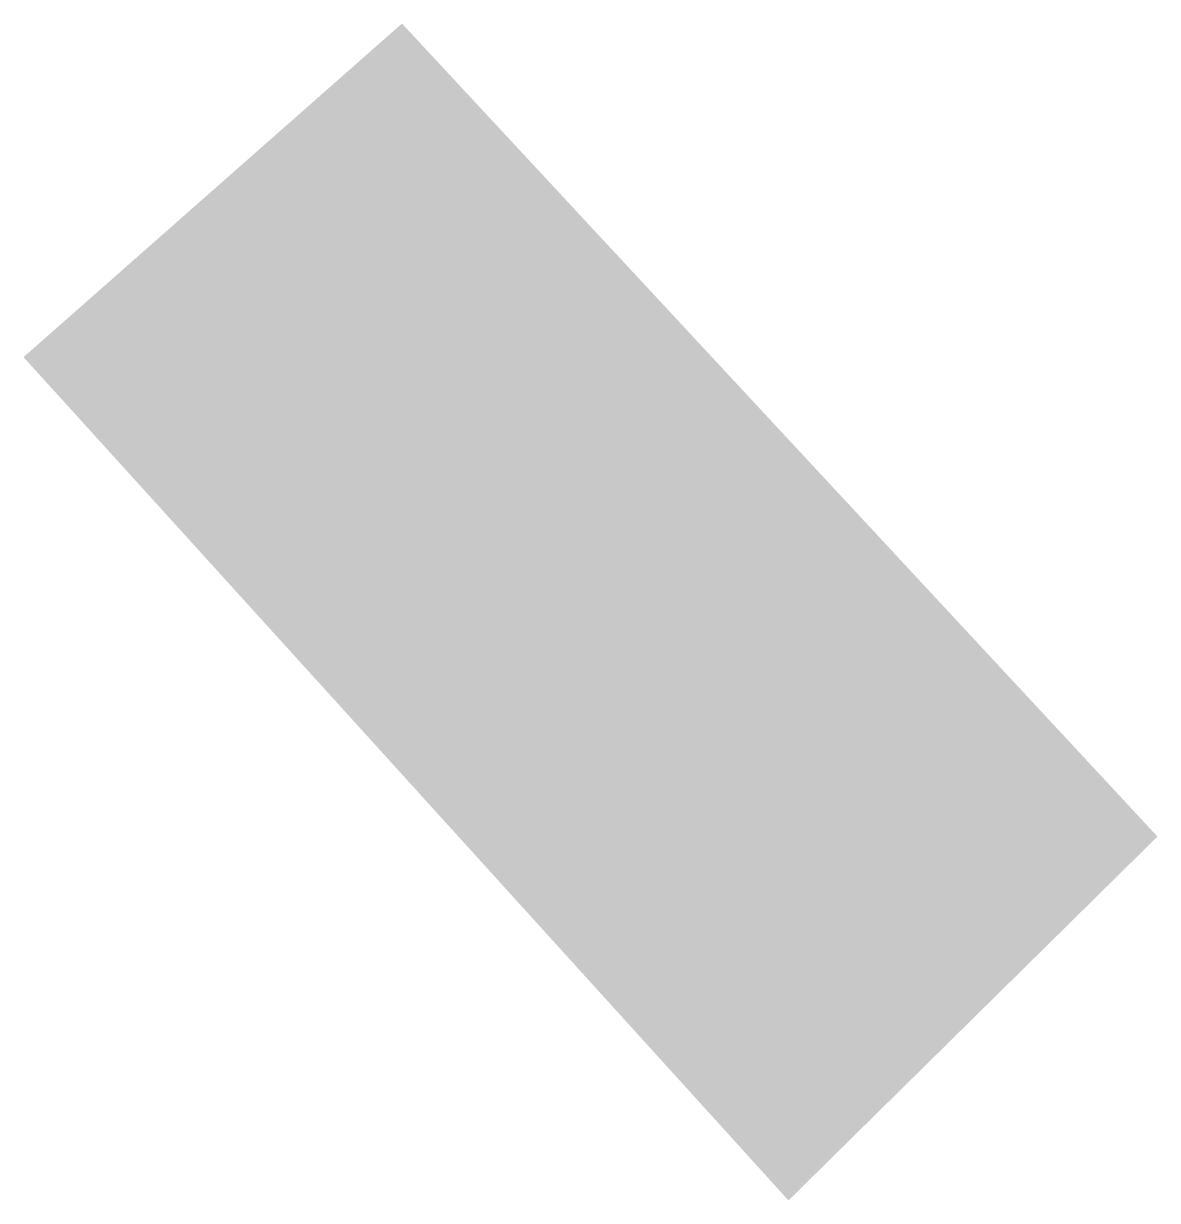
# Model space of a CAD drawing. Header units: inches. Extents: x 7536181.7 to 7536266.7, y 4650293.2 to 4650381.4.
import ezdxf

# ---------------------------------------------------------------- set-up
doc = ezdxf.new("R2010")
doc.units = ezdxf.units.IN
doc.header["$MEASUREMENT"] = 0
doc.layers.add('1.5.1.3', color=7, linetype='Continuous')

msp = doc.modelspace()

# ---------------------------------------------------------------- hatches: boundary and pattern name
at = {"layer": '1.5.1.3'}
msp.add_hatch(color=256, dxfattribs=at).paths.add_polyline_path([(7536181.672, 4650356.417), (7536210.054, 4650381.422), (7536266.71, 4650320.482), (7536239.039, 4650293.205), (7536181.672, 4650356.417)], flags=0)

doc.saveas('drawing.dxf')
